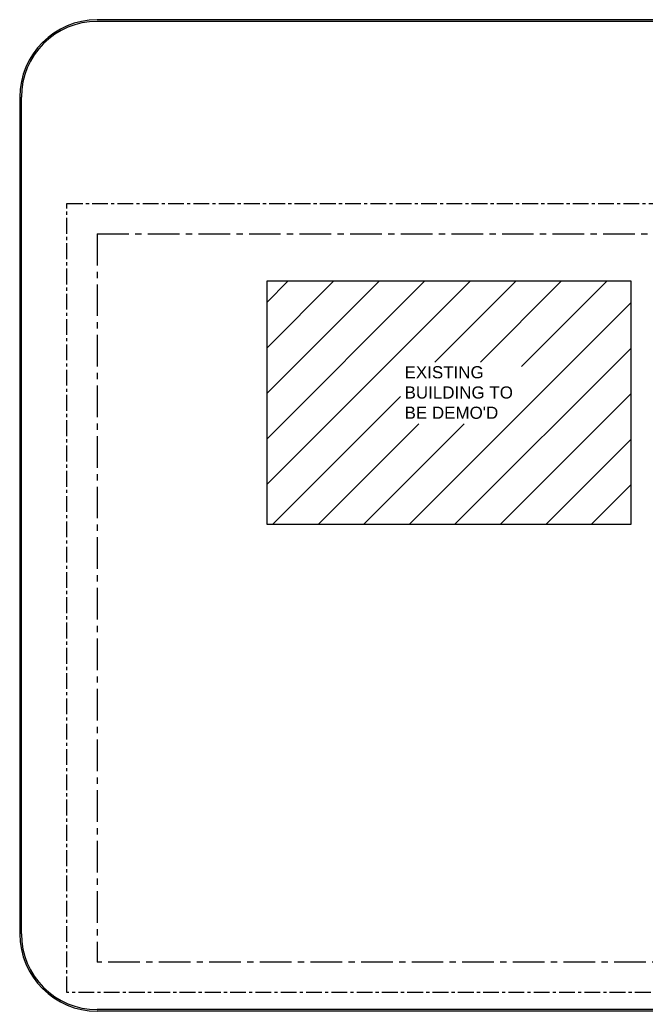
# Model space of a CAD drawing. Header units: inches. Extents: x -5066 to 1706, y -2869 to 1052.
# Drawn here: x -5066 to -2590, y -2868 to 1052 of the extents above; entities that cross this region are included whole.
import ezdxf

# ---------------------------------------------------------------- set-up
doc = ezdxf.new("R2010")
doc.units = ezdxf.units.IN
doc.header["$MEASUREMENT"] = 0
doc.linetypes.add('CENTER', pattern=[2, 1.25, -0.25, 0.25, -0.25])
doc.linetypes.add('CENTERX2', pattern=[4, 2.5, -0.5, 0.5, -0.5])
for name, color, linetype in [('Comments', 6, 'Continuous'), ('Easement line', 2, 'CENTERX2'), ('Property line', 3, 'CENTER'), ('Sidewalk', 7, 'Continuous'), ('Walls', 4, 'Continuous')]:
    doc.layers.add(name, color=color, linetype=linetype)
doc.styles.get("Standard").update_dxf_attribs({"font": 'arial.ttf'})

msp = doc.modelspace()

# ---------------------------------------------------------------- linework, layer by layer
at = {"layer": 'Comments'}
for p, q in [((-3285.5, 17.5), (-4089.5, -786.5)), ((-3465.5, 17.5), (-4089.5, -606.5)), ((-3645.5, 17.5), (-4089.5, -426.5)), ((-3825.5, 17.5), (-4089.5, -246.5)), ((-4005.5, 17.5), (-4089.5, -66.5)), ((-3425.1, -302.1), (-3105.5, 17.5)), ((-3245.1, -302.1), (-2925.5, 17.5)), ((-3082.5, -319.5), (-2745.5, 17.5)), ((-3525.5, -942.5), (-2649.5, -66.5)), ((-3345.5, -942.5), (-2649.5, -246.5)), ((-2649.5, -426.5), (-3165.5, -942.5)), ((-4065.5, -942.5), (-3560.7, -437.7)), ((-3885.5, -942.5), (-3488.5, -545.5)), ((-3705.5, -942.5), (-3308.5, -545.5)), ((-2649.5, -606.5), (-2985.5, -942.5)), ((-2805.5, -942.5), (-2649.5, -786.5))]:
    msp.add_line(p, q, dxfattribs=at)
at = {"layer": 'Easement line', "ltscale": 50}
for p, q in [((-4759.5, 205.5), (808.5, 205.5)), ((-4759.5, 205.5), (-4759.5, -2674.5)), ((808.5, -2674.5), (-4759.5, -2674.5))]:
    msp.add_line(p, q, dxfattribs=at)
at = {"layer": 'Property line', "ltscale": 50}
for p, q in [((-4879.5, 325.5), (928.5, 325.5)), ((-4879.5, -2794.5), (-4879.5, 325.5)), ((928.5, -2794.5), (-4879.5, -2794.5))]:
    msp.add_line(p, q, dxfattribs=at)
at = {"layer": 'Sidewalk'}
for p, q in [((808.5, 1051.5), (-4759.5, 1051.5)), ((808.5, 1045.5), (-4759.5, 1045.5)), ((-5065.5, 745.5), (-5065.5, -2562.5)), ((-5059.5, -2562.5), (-5059.5, 745.5)), ((-930.5, -2862.5), (-4759.5, -2862.5)), ((-1749.5, -2868.5), (-4759.5, -2868.5))]:
    msp.add_line(p, q, dxfattribs=at)
for centre, radius, start, end in [((-4759.5, 745.5), 306, 90, 180), ((-4759.5, 745.5), 300, 90, 180), ((-4759.5, -2562.5), 306, 180, 270), ((-4759.5, -2562.5), 300, 180, 270)]:
    msp.add_arc(centre, radius, start, end, dxfattribs=at)
at = {"layer": 'Walls'}
for p, q in [((-2649.5, 17.5), (-4089.5, 17.5)), ((-4089.5, 17.5), (-4089.5, -942.5)), ((-2649.5, -942.5), (-2649.5, 17.5)), ((-4089.5, -942.5), (-2649.5, -942.5))]:
    msp.add_line(p, q, dxfattribs=at)

# ---------------------------------------------------------------- texts
at = {"layer": 'Comments', "insert": (-3544.7, -318.1), "char_height": 48, "attachment_point": 1}
msp.add_mtext_dynamic_manual_height_columns("EXISTING\\PBUILDING TO\\PBE DEMO'D", width=446.114, gutter_width=1, heights=[233.5], dxfattribs=at)

doc.saveas('drawing.dxf')
